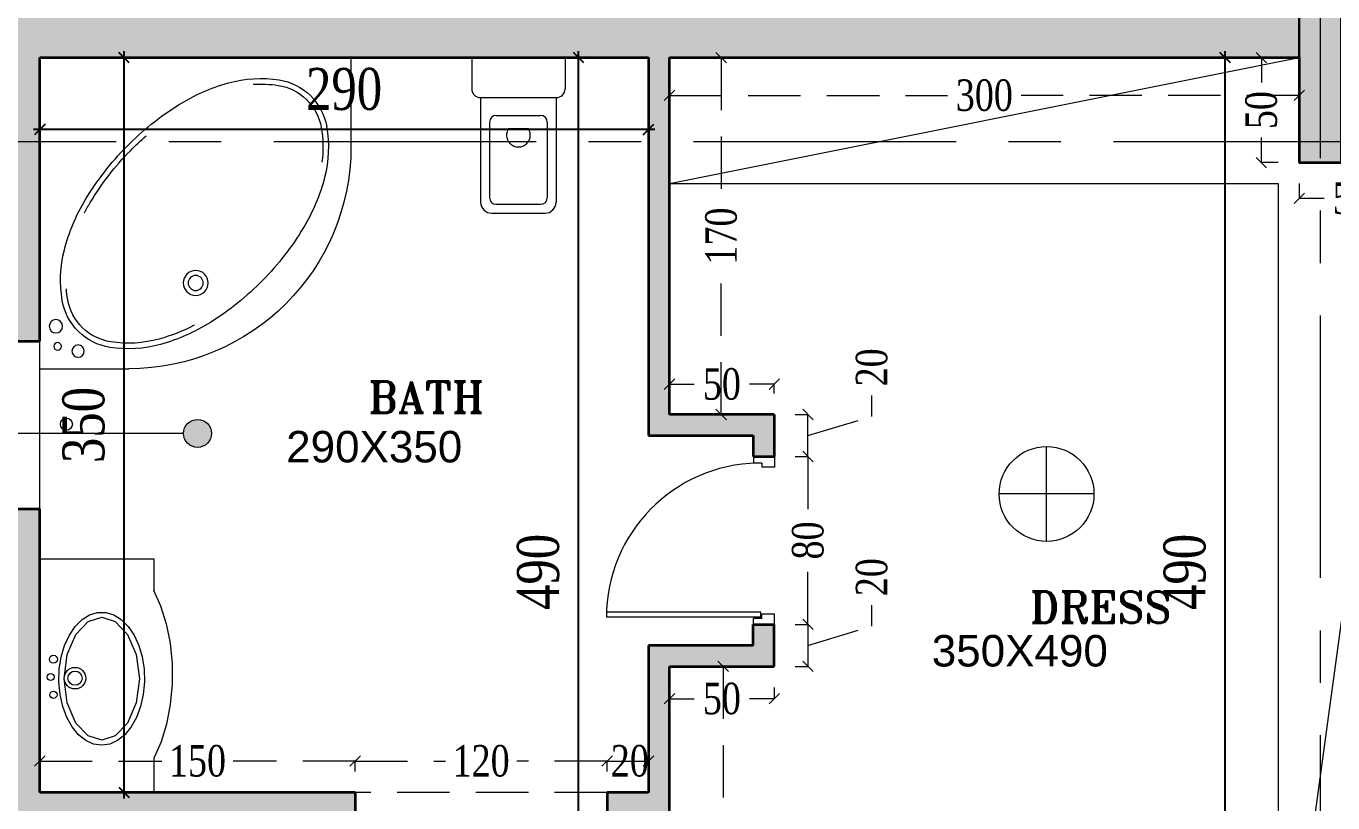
# Model space of a CAD drawing. Header units: inches. Extents: x -114 to 635, y -137 to 57.
# Drawn here: x 85.69 to 91.91, y 14.53 to 18.23 of the extents above; entities that cross this region are included whole.
import ezdxf

# ---------------------------------------------------------------- set-up
doc = ezdxf.new("R2010")
doc.units = ezdxf.units.IN
doc.header["$MEASUREMENT"] = 0
doc.header["$PDMODE"] = 98
for name, pattern in [('( Hidden )', [0.375, 0.25, -0.125]), ('CENTER', [2, 1.25, -0.25, 0.25, -0.25]), ('CENTERX2', [4, 2.5, -0.5, 0.5, -0.5]), ('DASHED2', [0.375, 0.25, -0.125]), ('HIDDEN', [0.375, 0.25, -0.125])]:
    doc.linetypes.add(name, pattern=pattern)
doc.layers.get('0').update_dxf_attribs({"lineweight": 5})
doc.layers.get('Defpoints').update_dxf_attribs({"lineweight": 5})
for name, color, linetype, lineweight in [('.', 14, 'Continuous', 9), ('ARCHES', 1, 'HIDDEN', 5), ('COLUMNS HATCH', 1, 'Continuous', 5), ('DETAILS DIMENSION', 15, 'Continuous', 5), ('DOOR', 1, 'Continuous', 5), ('E-AX', 9, '( Hidden )', 0), ('FIXTURE', 5, 'Continuous', 5), ('FURNITURE', 1, 'Continuous', 0), ('GENERAL TEXT', 4, 'Continuous', 5), ('HATCH', 15, 'Continuous', 0), ('PROPOSED COLUMNS', 6, 'Continuous', 30), ('ROOM INFORMATION', 7, 'Continuous', 5), ('ROOMS DIMENSION', 3, 'Continuous', 5), ('WALL PROPOSED', 7, 'Continuous', 30), ('WINDOWS', 5, 'Continuous', 5)]:
    doc.layers.add(name, color=color, linetype=linetype, lineweight=lineweight)
for name, color, linetype, lineweight, true_color in [('A-FIXTURES_Pen_No__61', 7, 'Continuous', 20, 0x6a6a6a), ('ALARM', 7, 'Continuous', 5, 0xff0f0f), ('AXIES', 7, 'CENTER', 0, 0x949596)]:
    doc.layers.add(name, color=color, linetype=linetype, lineweight=lineweight, true_color=true_color)
doc.styles.add('ST', font='times.ttf', dxfattribs={"width": 0.8})
doc.styles.get("Standard").update_dxf_attribs({"font": 'arial.ttf'})
doc.styles.add('style4', font='times.ttf', dxfattribs={"width": 0.8})
doc.dimstyles.new('DIM100-2', dxfattribs={"dimtxt": 0.2, "dimasz": 0.05, "dimexe": 0.1, "dimexo": 0.1, "dimgap": 0.09, "dimtad": 1, "dimdec": 0, "dimlfac": 100, "dimzin": 0, "dimdsep": 46, "dimtxsty": 'style4', "dimblk1": 'OBLIQUE', "dimblk2": 'OBLIQUE', "dimsah": 1, "dimcen": 0.09, "dimdle": 0.03, "dimse1": 1, "dimse2": 1, "dimclrd": 256, "dimclrt": 256, "dimadec": 0, "dimazin": 0, "dimtfac": 1, "dimtdec": 0, "dimtix": 1, "dimtmove": 2, "dimatfit": 3, "dimldrblk": 'OBLIQUE', "dimfxl": 1, "dimtolj": 1, "dimtzin": 0, "dimarcsym": 0})
doc.dimstyles.new('RASH PLAN', dxfattribs={"dimtxt": 0.15, "dimasz": 0.05, "dimexe": 0, "dimexo": 0.1, "dimgap": 0.05, "dimtad": 0, "dimdec": 0, "dimlfac": 100, "dimzin": 0, "dimdsep": 46, "dimtxsty": 'ST', "dimblk": 'OBLIQUE', "dimcen": 0.09, "dimclrd": 200, "dimclre": 6, "dimclrt": 1, "dimadec": 0, "dimazin": 0, "dimtfac": 1, "dimtdec": 0, "dimtmove": 1, "dimatfit": 3, "dimldrblk": 'OBLIQUE', "dimfxl": 0, "dimtolj": 1, "dimtzin": 0, "dimlwd": -1, "dimlwe": -1, "dimarcsym": 0})

# ---------------------------------------------------------------- blocks, each defined once
blk = doc.blocks.new('_Oblique')
at = {"color": 0, "lineweight": -2}
blk.add_line((-0.5, -0.5), (0.5, 0.5), dxfattribs=at)
blk = doc.blocks.new('*D481')
at = {"layer": 'Defpoints', "color": 0, "transparency": 16777216}
for p in [(85.7508, 18.0794), (85.7506, 14.5792), (86.1514, 14.5792)]:
    blk.add_point(p, dxfattribs=at)
at = {"layer": 'ROOMS DIMENSION', "linetype": 'Continuous', "lineweight": -2, "transparency": 16777216}
blk.add_line((86.1514, 18.1094), (86.1514, 14.5492), dxfattribs=at)
at = {"layer": 'ROOMS DIMENSION', "lineweight": -2, "transparency": 16777216, "xscale": 0.05, "yscale": 0.05, "zscale": 0.05}
for p, rotation in [((86.1514, 18.0794), 90), ((86.1514, 14.5792), 270)]:
    blk.add_blockref('_Oblique', p, dxfattribs=dict(at, rotation=rotation))
at = {"layer": 'ROOMS DIMENSION', "transparency": 16777216, "insert": (85.9597, 16.3293), "char_height": 0.2, "attachment_point": 5, "rotation": 90, "style": 'style4'}
blk.add_mtext('\\A1;350', dxfattribs=at)
blk = doc.blocks.new('*D487')
at = {"layer": 'Defpoints', "color": 0, "transparency": 16777216}
for p in [(88.7499, 15.1795), (89.0057, 15.1795), (88.7499, 13.1797)]:
    blk.add_point(p, dxfattribs=at)
at = {"layer": 'DETAILS DIMENSION', "color": 6, "transparency": 16777216}
for p, q in [((88.8499, 15.1795), (89.0057, 15.1795)), ((88.8499, 13.1797), (89.0057, 13.1797))]:
    blk.add_line(p, q, dxfattribs=at)
at = {"layer": 'DETAILS DIMENSION', "color": 200, "linetype": 'DASHED2', "transparency": 16777216}
for p, q in [((89.0057, 15.1795), (89.0057, 14.3574)), ((89.0057, 13.1797), (89.0057, 14.0017))]:
    blk.add_line(p, q, dxfattribs=at)
at = {"layer": 'DETAILS DIMENSION', "color": 200, "transparency": 16777216, "xscale": 0.05, "yscale": 0.05, "zscale": 0.05}
for p, rotation in [((89.0057, 15.1795), 90), ((89.0057, 13.1797), 270)]:
    blk.add_blockref('_Oblique', p, dxfattribs=dict(at, rotation=rotation))
at = {"layer": 'DETAILS DIMENSION', "color": 1, "transparency": 16777216, "insert": (89.0057, 14.1796), "char_height": 0.15, "attachment_point": 5, "rotation": 90, "style": 'ST'}
blk.add_mtext('\\A1;200', dxfattribs=at)
blk = doc.blocks.new('*D488')
at = {"layer": 'Defpoints', "color": 0, "transparency": 16777216}
for p in [(88.7499, 15.1795), (89.2495, 15.1795), (88.7499, 15.0253)]:
    blk.add_point(p, dxfattribs=at)
at = {"layer": 'DETAILS DIMENSION', "color": 6, "transparency": 16777216}
for p, q in [((88.7499, 15.0795), (88.7499, 15.0253)), ((89.2495, 15.0795), (89.2495, 15.0253))]:
    blk.add_line(p, q, dxfattribs=at)
at = {"layer": 'DETAILS DIMENSION', "color": 200, "linetype": 'DASHED2', "transparency": 16777216}
for p, q in [((88.7499, 15.0253), (88.8685, 15.0253)), ((89.2495, 15.0253), (89.1309, 15.0253))]:
    blk.add_line(p, q, dxfattribs=at)
at = {"layer": 'DETAILS DIMENSION', "color": 200, "transparency": 16777216, "xscale": 0.05, "yscale": 0.05, "zscale": 0.05, "rotation": 180}
blk.add_blockref('_Oblique', (88.7499, 15.0253), dxfattribs=at)
at = {"layer": 'DETAILS DIMENSION', "color": 200, "transparency": 16777216, "xscale": 0.05, "yscale": 0.05, "zscale": 0.05}
blk.add_blockref('_Oblique', (89.2495, 15.0253), dxfattribs=at)
at = {"layer": 'DETAILS DIMENSION', "color": 1, "transparency": 16777216, "insert": (88.9997, 15.0253), "char_height": 0.15, "attachment_point": 5, "style": 'ST'}
blk.add_mtext('\\A1;50', dxfattribs=at)
blk = doc.blocks.new('*D489')
at = {"layer": 'Defpoints', "color": 0, "transparency": 16777216}
for p in [(89.2495, 15.3795), (89.2495, 15.1794), (89.4098, 15.1794)]:
    blk.add_point(p, dxfattribs=at)
at = {"layer": 'DETAILS DIMENSION', "color": 200, "linetype": 'DASHED2', "transparency": 16777216}
for p, q in [((89.7137, 15.3706), (89.7137, 15.4706)), ((89.4098, 15.3795), (89.4098, 15.1794)), ((89.4098, 15.2795), (89.7137, 15.3706))]:
    blk.add_line(p, q, dxfattribs=at)
at = {"layer": 'DETAILS DIMENSION', "color": 6, "transparency": 16777216}
for p, q in [((89.3495, 15.3795), (89.4098, 15.3795)), ((89.3495, 15.1794), (89.4098, 15.1794))]:
    blk.add_line(p, q, dxfattribs=at)
at = {"layer": 'DETAILS DIMENSION', "color": 200, "transparency": 16777216, "xscale": 0.05, "yscale": 0.05, "zscale": 0.05}
for p, rotation in [((89.4098, 15.3795), 90), ((89.4098, 15.1794), 270)]:
    blk.add_blockref('_Oblique', p, dxfattribs=dict(at, rotation=rotation))
at = {"layer": 'DETAILS DIMENSION', "color": 1, "transparency": 16777216, "insert": (89.7137, 15.6042), "char_height": 0.15, "attachment_point": 5, "rotation": 90, "style": 'ST'}
blk.add_mtext('\\A1;20', dxfattribs=at)
blk = doc.blocks.new('*D490')
at = {"layer": 'Defpoints', "color": 0, "transparency": 16777216}
for p in [(89.2495, 16.1791), (89.4098, 16.1791), (89.2495, 15.3795)]:
    blk.add_point(p, dxfattribs=at)
at = {"layer": 'DETAILS DIMENSION', "color": 6, "transparency": 16777216}
for p, q in [((89.3495, 16.1791), (89.4098, 16.1791)), ((89.3495, 15.3795), (89.4098, 15.3795))]:
    blk.add_line(p, q, dxfattribs=at)
at = {"layer": 'DETAILS DIMENSION', "color": 200, "linetype": 'DASHED2', "transparency": 16777216}
for p, q in [((89.4098, 16.1791), (89.4098, 15.9094)), ((89.4098, 15.3795), (89.4098, 15.6492))]:
    blk.add_line(p, q, dxfattribs=at)
at = {"layer": 'DETAILS DIMENSION', "color": 200, "transparency": 16777216, "xscale": 0.05, "yscale": 0.05, "zscale": 0.05}
for p, rotation in [((89.4098, 16.1791), 90), ((89.4098, 15.3795), 270)]:
    blk.add_blockref('_Oblique', p, dxfattribs=dict(at, rotation=rotation))
at = {"layer": 'DETAILS DIMENSION', "color": 1, "transparency": 16777216, "insert": (89.4098, 15.7793), "char_height": 0.15, "attachment_point": 5, "rotation": 90, "style": 'ST'}
blk.add_mtext('\\A1;80', dxfattribs=at)
blk = doc.blocks.new('*D491')
at = {"layer": 'Defpoints', "color": 0, "transparency": 16777216}
for p in [(89.2495, 16.3791), (89.4098, 16.3791), (89.2495, 16.1791)]:
    blk.add_point(p, dxfattribs=at)
at = {"layer": 'DETAILS DIMENSION', "color": 200, "linetype": 'DASHED2', "transparency": 16777216}
for p, q in [((89.7137, 16.3703), (89.7137, 16.4703)), ((89.4098, 16.1791), (89.4098, 16.3791)), ((89.4098, 16.2791), (89.7137, 16.3703))]:
    blk.add_line(p, q, dxfattribs=at)
at = {"layer": 'DETAILS DIMENSION', "color": 6, "transparency": 16777216}
for p, q in [((89.3495, 16.3791), (89.4098, 16.3791)), ((89.3495, 16.1791), (89.4098, 16.1791))]:
    blk.add_line(p, q, dxfattribs=at)
at = {"layer": 'DETAILS DIMENSION', "color": 200, "transparency": 16777216, "xscale": 0.05, "yscale": 0.05, "zscale": 0.05}
for p, rotation in [((89.4098, 16.3791), 90), ((89.4098, 16.1791), 270)]:
    blk.add_blockref('_Oblique', p, dxfattribs=dict(at, rotation=rotation))
at = {"layer": 'DETAILS DIMENSION', "color": 1, "transparency": 16777216, "insert": (89.7137, 16.6038), "char_height": 0.15, "attachment_point": 5, "rotation": 90, "style": 'ST'}
blk.add_mtext('\\A1;20', dxfattribs=at)
blk = doc.blocks.new('*D492')
at = {"layer": 'Defpoints', "color": 0, "transparency": 16777216}
for p in [(88.7499, 16.5239), (88.7499, 16.3791), (89.2495, 16.3791)]:
    blk.add_point(p, dxfattribs=at)
at = {"layer": 'DETAILS DIMENSION', "color": 6, "transparency": 16777216}
for p, q in [((88.7499, 16.4791), (88.7499, 16.5239)), ((89.2495, 16.4791), (89.2495, 16.5239))]:
    blk.add_line(p, q, dxfattribs=at)
at = {"layer": 'DETAILS DIMENSION', "color": 200, "linetype": 'DASHED2', "transparency": 16777216}
for p, q in [((88.7499, 16.5239), (88.8685, 16.5239)), ((89.2495, 16.5239), (89.1309, 16.5239))]:
    blk.add_line(p, q, dxfattribs=at)
at = {"layer": 'DETAILS DIMENSION', "color": 200, "transparency": 16777216, "xscale": 0.05, "yscale": 0.05, "zscale": 0.05, "rotation": 180}
blk.add_blockref('_Oblique', (88.7499, 16.5239), dxfattribs=at)
at = {"layer": 'DETAILS DIMENSION', "color": 200, "transparency": 16777216, "xscale": 0.05, "yscale": 0.05, "zscale": 0.05}
blk.add_blockref('_Oblique', (89.2495, 16.5239), dxfattribs=at)
at = {"layer": 'DETAILS DIMENSION', "color": 1, "transparency": 16777216, "insert": (88.9997, 16.5239), "char_height": 0.15, "attachment_point": 5, "style": 'ST'}
blk.add_mtext('\\A1;50', dxfattribs=at)
blk = doc.blocks.new('*D493')
at = {"layer": 'Defpoints', "color": 0, "transparency": 16777216}
for p in [(88.7499, 18.0794), (88.9967, 18.0794), (88.7499, 16.3791)]:
    blk.add_point(p, dxfattribs=at)
at = {"layer": 'DETAILS DIMENSION', "color": 6, "transparency": 16777216}
for p, q in [((88.8499, 18.0794), (88.9967, 18.0794)), ((88.8499, 16.3791), (88.9967, 16.3791))]:
    blk.add_line(p, q, dxfattribs=at)
at = {"layer": 'DETAILS DIMENSION', "color": 200, "linetype": 'DASHED2', "transparency": 16777216}
for p, q in [((88.9967, 18.0794), (88.9967, 17.3986)), ((88.9967, 16.3791), (88.9967, 17.0599))]:
    blk.add_line(p, q, dxfattribs=at)
at = {"layer": 'DETAILS DIMENSION', "color": 200, "transparency": 16777216, "xscale": 0.05, "yscale": 0.05, "zscale": 0.05}
for p, rotation in [((88.9967, 18.0794), 90), ((88.9967, 16.3791), 270)]:
    blk.add_blockref('_Oblique', p, dxfattribs=dict(at, rotation=rotation))
at = {"layer": 'DETAILS DIMENSION', "color": 1, "transparency": 16777216, "insert": (88.9967, 17.2293), "char_height": 0.15, "attachment_point": 5, "rotation": 90, "style": 'ST'}
blk.add_mtext('\\A1;170', dxfattribs=at)
blk = doc.blocks.new('*D494')
at = {"layer": 'Defpoints', "color": 0, "transparency": 16777216}
for p in [(88.7499, 18.0794), (91.7503, 18.0794), (88.7499, 17.8995)]:
    blk.add_point(p, dxfattribs=at)
at = {"layer": 'DETAILS DIMENSION', "color": 6, "transparency": 16777216}
for p, q in [((88.7499, 17.9794), (88.7499, 17.8995)), ((91.7503, 17.9794), (91.7503, 17.8995))]:
    blk.add_line(p, q, dxfattribs=at)
at = {"layer": 'DETAILS DIMENSION', "color": 200, "linetype": 'DASHED2', "transparency": 16777216}
for p, q in [((88.7499, 17.8995), (90.0739, 17.8995)), ((91.7503, 17.8995), (90.4262, 17.8995))]:
    blk.add_line(p, q, dxfattribs=at)
at = {"layer": 'DETAILS DIMENSION', "color": 200, "transparency": 16777216, "xscale": 0.05, "yscale": 0.05, "zscale": 0.05, "rotation": 180}
blk.add_blockref('_Oblique', (88.7499, 17.8995), dxfattribs=at)
at = {"layer": 'DETAILS DIMENSION', "color": 200, "transparency": 16777216, "xscale": 0.05, "yscale": 0.05, "zscale": 0.05}
blk.add_blockref('_Oblique', (91.7503, 17.8995), dxfattribs=at)
at = {"layer": 'DETAILS DIMENSION', "color": 1, "transparency": 16777216, "insert": (90.2501, 17.8995), "char_height": 0.15, "attachment_point": 5, "style": 'ST'}
blk.add_mtext('\\A1;300', dxfattribs=at)
blk = doc.blocks.new('*D495')
at = {"layer": 'Defpoints', "color": 0, "transparency": 16777216}
for p in [(91.5696, 18.0794), (91.7503, 18.0794), (91.7503, 17.5794)]:
    blk.add_point(p, dxfattribs=at)
at = {"layer": 'DETAILS DIMENSION', "color": 6, "transparency": 16777216}
for p, q in [((91.6503, 18.0794), (91.5696, 18.0794)), ((91.6503, 17.5794), (91.5696, 17.5794))]:
    blk.add_line(p, q, dxfattribs=at)
at = {"layer": 'DETAILS DIMENSION', "color": 200, "linetype": 'DASHED2', "transparency": 16777216}
for p, q in [((91.5696, 18.0794), (91.5696, 17.9606)), ((91.5696, 17.5794), (91.5696, 17.6982))]:
    blk.add_line(p, q, dxfattribs=at)
at = {"layer": 'DETAILS DIMENSION', "color": 200, "transparency": 16777216, "xscale": 0.05, "yscale": 0.05, "zscale": 0.05}
for p, rotation in [((91.5696, 18.0794), 90), ((91.5696, 17.5794), 270)]:
    blk.add_blockref('_Oblique', p, dxfattribs=dict(at, rotation=rotation))
at = {"layer": 'DETAILS DIMENSION', "color": 1, "transparency": 16777216, "insert": (91.5696, 17.8294), "char_height": 0.15, "attachment_point": 5, "rotation": 90, "style": 'ST'}
blk.add_mtext('\\A1;50', dxfattribs=at)
blk = doc.blocks.new('*D496')
at = {"layer": 'Defpoints', "color": 0, "transparency": 16777216}
for p in [(91.7503, 17.5794), (92.2503, 17.5794), (92.2503, 17.4092)]:
    blk.add_point(p, dxfattribs=at)
at = {"layer": 'DETAILS DIMENSION', "color": 6, "transparency": 16777216}
for p, q in [((91.7503, 17.4794), (91.7503, 17.4092)), ((92.2503, 17.4794), (92.2503, 17.4092))]:
    blk.add_line(p, q, dxfattribs=at)
at = {"layer": 'DETAILS DIMENSION', "color": 200, "linetype": 'DASHED2', "transparency": 16777216}
for p, q in [((91.7503, 17.4092), (91.8691, 17.4092)), ((92.2503, 17.4092), (92.1315, 17.4092))]:
    blk.add_line(p, q, dxfattribs=at)
at = {"layer": 'DETAILS DIMENSION', "color": 200, "transparency": 16777216, "xscale": 0.05, "yscale": 0.05, "zscale": 0.05, "rotation": 180}
blk.add_blockref('_Oblique', (91.7503, 17.4092), dxfattribs=at)
at = {"layer": 'DETAILS DIMENSION', "color": 200, "transparency": 16777216, "xscale": 0.05, "yscale": 0.05, "zscale": 0.05}
blk.add_blockref('_Oblique', (92.2503, 17.4092), dxfattribs=at)
at = {"layer": 'DETAILS DIMENSION', "color": 1, "transparency": 16777216, "insert": (92.0003, 17.4092), "char_height": 0.15, "attachment_point": 5, "style": 'ST'}
blk.add_mtext('\\A1;50', dxfattribs=at)
blk = doc.blocks.new('*D499')
at = {"layer": 'Defpoints', "color": 0, "transparency": 16777216}
for p in [(91.3969, 18.0794), (91.7503, 18.0794), (91.6503, 13.1797)]:
    blk.add_point(p, dxfattribs=at)
at = {"layer": 'ROOMS DIMENSION', "linetype": 'Continuous', "lineweight": -2, "transparency": 16777216}
blk.add_line((91.3969, 13.1497), (91.3969, 18.1094), dxfattribs=at)
at = {"layer": 'ROOMS DIMENSION', "lineweight": -2, "transparency": 16777216, "xscale": 0.05, "yscale": 0.05, "zscale": 0.05}
for p, rotation in [((91.3969, 18.0794), 90), ((91.3969, 13.1797), 270)]:
    blk.add_blockref('_Oblique', p, dxfattribs=dict(at, rotation=rotation))
at = {"layer": 'ROOMS DIMENSION', "transparency": 16777216, "insert": (91.2049, 15.6295), "char_height": 0.2, "attachment_point": 5, "rotation": 90, "style": 'style4'}
blk.add_mtext('\\A1;490', dxfattribs=at)
blk = doc.blocks.new('*D501')
at = {"layer": 'Defpoints', "color": 0, "transparency": 16777216}
for p in [(85.7508, 18.0794), (88.6499, 18.0794), (85.7508, 17.7369)]:
    blk.add_point(p, dxfattribs=at)
at = {"layer": 'ROOMS DIMENSION', "linetype": 'Continuous', "lineweight": -2, "transparency": 16777216}
blk.add_line((88.6799, 17.7369), (85.7208, 17.7369), dxfattribs=at)
at = {"layer": 'ROOMS DIMENSION', "lineweight": -2, "transparency": 16777216, "xscale": 0.05, "yscale": 0.05, "zscale": 0.05, "rotation": 180}
blk.add_blockref('_Oblique', (85.7508, 17.7369), dxfattribs=at)
at = {"layer": 'ROOMS DIMENSION', "lineweight": -2, "transparency": 16777216, "xscale": 0.05, "yscale": 0.05, "zscale": 0.05}
blk.add_blockref('_Oblique', (88.6499, 17.7369), dxfattribs=at)
at = {"layer": 'ROOMS DIMENSION', "transparency": 16777216, "insert": (87.2003, 17.9289), "char_height": 0.2, "attachment_point": 5, "style": 'style4'}
blk.add_mtext('\\A1;290', dxfattribs=at)
blk = doc.blocks.new('*D502')
at = {"layer": 'Defpoints', "color": 0, "transparency": 16777216}
for p in [(85.7506, 14.7286), (85.7506, 14.5792), (87.253, 14.5792)]:
    blk.add_point(p, dxfattribs=at)
at = {"layer": 'DETAILS DIMENSION', "color": 6, "transparency": 16777216}
for p, q in [((85.7506, 14.6792), (85.7506, 14.7286)), ((87.253, 14.6792), (87.253, 14.7286))]:
    blk.add_line(p, q, dxfattribs=at)
at = {"layer": 'DETAILS DIMENSION', "color": 200, "linetype": 'DASHED2', "transparency": 16777216}
for p, q in [((85.7506, 14.7286), (86.3324, 14.7286)), ((87.253, 14.7286), (86.6711, 14.7286))]:
    blk.add_line(p, q, dxfattribs=at)
at = {"layer": 'DETAILS DIMENSION', "color": 200, "transparency": 16777216, "xscale": 0.05, "yscale": 0.05, "zscale": 0.05, "rotation": 180}
blk.add_blockref('_Oblique', (85.7506, 14.7286), dxfattribs=at)
at = {"layer": 'DETAILS DIMENSION', "color": 200, "transparency": 16777216, "xscale": 0.05, "yscale": 0.05, "zscale": 0.05}
blk.add_blockref('_Oblique', (87.253, 14.7286), dxfattribs=at)
at = {"layer": 'DETAILS DIMENSION', "color": 1, "transparency": 16777216, "insert": (86.5018, 14.7286), "char_height": 0.15, "attachment_point": 5, "style": 'ST'}
blk.add_mtext('\\A1;150', dxfattribs=at)
blk = doc.blocks.new('*D503')
at = {"layer": 'Defpoints', "color": 0, "transparency": 16777216}
for p in [(88.453, 14.7286), (87.253, 14.5792), (88.453, 14.5792)]:
    blk.add_point(p, dxfattribs=at)
at = {"layer": 'DETAILS DIMENSION', "color": 6, "transparency": 16777216}
for p, q in [((87.253, 14.6792), (87.253, 14.7286)), ((88.453, 14.6792), (88.453, 14.7286))]:
    blk.add_line(p, q, dxfattribs=at)
at = {"layer": 'DETAILS DIMENSION', "color": 200, "linetype": 'DASHED2', "transparency": 16777216}
for p, q in [((87.253, 14.7286), (87.6836, 14.7286)), ((88.453, 14.7286), (88.0223, 14.7286))]:
    blk.add_line(p, q, dxfattribs=at)
at = {"layer": 'DETAILS DIMENSION', "color": 200, "transparency": 16777216, "xscale": 0.05, "yscale": 0.05, "zscale": 0.05, "rotation": 180}
blk.add_blockref('_Oblique', (87.253, 14.7286), dxfattribs=at)
at = {"layer": 'DETAILS DIMENSION', "color": 200, "transparency": 16777216, "xscale": 0.05, "yscale": 0.05, "zscale": 0.05}
blk.add_blockref('_Oblique', (88.453, 14.7286), dxfattribs=at)
at = {"layer": 'DETAILS DIMENSION', "color": 1, "transparency": 16777216, "insert": (87.853, 14.7286), "char_height": 0.15, "attachment_point": 5, "style": 'ST'}
blk.add_mtext('\\A1;120', dxfattribs=at)
blk = doc.blocks.new('*D504')
at = {"layer": 'Defpoints', "color": 0, "transparency": 16777216}
for p in [(88.6499, 14.7286), (88.453, 14.5792), (88.6499, 14.5792)]:
    blk.add_point(p, dxfattribs=at)
at = {"layer": 'DETAILS DIMENSION', "color": 6, "transparency": 16777216}
for p, q in [((88.453, 14.6792), (88.453, 14.7286)), ((88.6499, 14.6792), (88.6499, 14.7286))]:
    blk.add_line(p, q, dxfattribs=at)
at = {"layer": 'DETAILS DIMENSION', "color": 200, "linetype": 'DASHED2', "transparency": 16777216}
blk.add_line((88.453, 14.7286), (88.6499, 14.7286), dxfattribs=at)
at = {"layer": 'DETAILS DIMENSION', "color": 200, "transparency": 16777216, "xscale": 0.05, "yscale": 0.05, "zscale": 0.05, "rotation": 180}
blk.add_blockref('_Oblique', (88.453, 14.7286), dxfattribs=at)
at = {"layer": 'DETAILS DIMENSION', "color": 200, "transparency": 16777216, "xscale": 0.05, "yscale": 0.05, "zscale": 0.05}
blk.add_blockref('_Oblique', (88.6499, 14.7286), dxfattribs=at)
at = {"layer": 'DETAILS DIMENSION', "color": 1, "transparency": 16777216, "insert": (88.5614, 14.7286), "char_height": 0.15, "attachment_point": 5, "style": 'ST'}
blk.add_mtext('\\A1;20', dxfattribs=at)
blk = doc.blocks.new('A$Cee9972fe')
at = {"layer": 'ALARM', "lineweight": 0}
for p, q in [((-0.1835, -0.0942), (-0.1835, 0.3575)), ((0.0423, 0.1316), (-0.4093, 0.1316))]:
    blk.add_line(p, q, dxfattribs=at)
blk.add_circle((-0.1835, 0.1316), 0.2258, dxfattribs=at)
blk = doc.blocks.new('*U944')
for p, q in [((1400, -0.1), (0, 0)), ((0, 0), (0, -1400.1)), ((1400, -0.1), (1400, -400.1)), ((0, -1400.1), (400, -1400.1))]:
    blk.add_line(p, q)
for centre, radius in [((1208.9, -72.4), 30), ((1299, -80), 17), ((1320.3, -172.6), 27.8), ((1013.9, -701.5), 56), ((1013.9, -701.5), 33.9)]:
    blk.add_circle(centre, radius)
for centre, radius, start, end in [((1078, -934.4), 851, 104.52017, 121.05805), ((1000.8, -636.2), 542.9, 80.1798, 104.52017), ((1049.5, -354.5), 257, 44.49369, 80.1798), ((1000.8, -636.2), 517.9, 80.1798, 85.64632), ((1049.5, -354.5), 232, 44.49369, 80.1798), ((1049.5, -354.5), 257, 8.80759, 44.49369), ((1302.6, -1307.3), 1286.3, 121.05805, 134.49369), ((1302.6, -1307.3), 1261.3, 121.05805, 134.49369), ((1078, -934.4), 826, 117.37074, 121.05805), ((1049.5, -354.5), 232, 8.80759, 44.49369), ((767, -398.2), 517.9, 344.46721, 8.80759), ((767, -398.2), 542.9, 344.46721, 8.80759), ((1302.6, -1307.3), 1286.3, 134.49369, 147.92934), ((1302.6, -1307.3), 1261.3, 134.49369, 138.90911), ((400, -400.1), 1000, 270, 0), ((470.2, -315.8), 851, 327.92934, 344.46721), ((470.2, -315.8), 826, 332.70771, 344.46721), ((933.7, -1076.2), 851, 147.92934, 164.46721), ((101.3, -84.6), 1286.3, 314.49369, 327.92934), ((636.9, -993.7), 542.9, 164.46721, 188.80759), ((636.9, -993.7), 517.9, 176.24565, 188.80759), ((101.3, -84.6), 1286.3, 301.05805, 314.49369), ((354.4, -1037.5), 257, 188.80759, 224.49369), ((354.4, -1037.5), 232, 188.80759, 224.49369), ((354.4, -1037.5), 257, 224.49369, 260.1798), ((354.4, -1037.5), 232, 224.49369, 260.1798), ((325.9, -457.5), 851, 284.52017, 301.05805), ((403.1, -755.7), 542.9, 260.1798, 284.52017), ((403.1, -755.7), 517.9, 260.1798, 277.41751)]:
    blk.add_arc(centre, radius, start, end)
blk = doc.blocks.new('*U943')
for p, q in [((-524.3, -515), (-524.3, 0)), ((-524.3, 0), (524.3, 0)), ((524.3, -515), (524.3, 0)), ((-524.3, -515), (-366.9, -515)), ((378.4, -515), (524.3, -515))]:
    blk.add_line(p, q)
for points in [[(-312.5, -278.5), (-307.1, -242), (-291, -206.9), (-264.9, -174.4), (-229.7, -145.6), (-186.7, -121.7), (-137.4, -103.4), (-83.6, -91.4), (-27.2, -86.2), (29.6, -87.9), (85, -96.6), (136.8, -111.8), (183.2, -133), (222.4, -159.5), (253.2, -190.3), (274.4, -224.2), (285.2, -260.2), (285.2, -296.8), (274.4, -332.7), (253.2, -366.7), (222.4, -397.5), (183.2, -424), (136.8, -445.2), (85, -460.4), (29.6, -469), (-27.2, -470.8), (-83.6, -465.5), (-137.4, -453.6), (-186.7, -435.3), (-229.7, -411.3), (-264.9, -382.5), (-291, -350), (-307.1, -314.9)], [(-289.5, -278.5), (-270.3, -217.3), (-212.3, -161.7), (-121.7, -122.9), (-13, -109), (95.7, -122.9), (186.4, -161.7), (244.4, -217.3), (263.5, -278.5), (244.4, -339.7), (186.4, -395.2), (95.7, -434.1), (-13, -448), (-121.7, -434.1), (-212.3, -395.2), (-270.3, -339.7)]]:
    blk.add_lwpolyline(points, close=True)
blk.add_lwpolyline([(385.2, -511.3), (314.8, -543.6), (234.6, -568.8), (147.3, -586.2), (55.5, -595.2), (-37.7, -595.6), (-129.5, -587.3), (-217, -570.6), (-297.4, -546), (-368.1, -514.4)])
for centre, radius in [((-85.3, -61.5), 16.1), ((-5.4, -49), 16), ((74.5, -61.5), 18.1), ((-10.5, -158.5), 48.5), ((-10.5, -158.5), 31.8)]:
    blk.add_circle(centre, radius)
blk = doc.blocks.new('*U940')
for p, q in [((-210, 0), (-210, -140)), ((-210, 0), (210, 0)), ((210, 0), (210, -140)), ((-170, -180), (-170, -650)), ((-170, -180), (170, -180)), ((170, -180), (170, -650)), ((-130, -290), (-130, -630)), ((-100, -260), (100, -260)), ((130, -290), (130, -630)), ((-43.9, -318.5), (43.9, -318.5)), ((-120, -700), (120, -700)), ((-100, -660), (100, -660))]:
    blk.add_line(p, q)
for centre, radius, start, end in [((-170, -140), 40, 180, 270), ((170, -140), 40, 270, 0), ((-100, -290), 30, 90, 180), ((100, -290), 30, 0, 90), ((-1.1, -348.8), 52.4, 157.28775, 180), ((-1.1, -348.8), 52.4, 180, 202.71225), ((-0.6, -349), 53, 144.88576, 157.28775), ((0.6, -349), 53, 22.71225, 35.11424), ((1.1, -348.8), 52.4, 360, 22.71225), ((1.1, -348.8), 52.4, 337.28775, 0), ((-0.6, -348.5), 53, 202.71225, 225.29905), ((-0.2, -348.2), 53.5, 225.29905, 247.71068), ((0, -347.7), 54, 247.71068, 270), ((0, -347.7), 54, 270, 292.28932), ((0.2, -348.2), 53.5, 292.28932, 314.70095), ((0.6, -348.5), 53, 314.70095, 337.28775), ((-100, -630), 30, 180, 270), ((100, -630), 30, 270, 0), ((-120, -650), 50, 180, 270), ((120, -650), 50, 270, 0)]:
    blk.add_arc(centre, radius, start, end)
blk = doc.blocks.new('DASLASDLASLDASLASDLASLQWELQWELQWELQWELQ')
at = {"layer": 'AXIES', "linetype": 'CENTERX2', "ltscale": 0.5}
for p, q in [((31.2786, -578.2063), (31.2786, -610.1736)), ((20.2934, -595.3778), (52.6834, -595.3778))]:
    blk.add_line(p, q, dxfattribs=at)
blk = doc.blocks.new('QEWQWQWASDASDASADAAS')
at = {"layer": 'COLUMNS HATCH', "ltscale": 300}
blk.add_hatch(color=256, dxfattribs=at).paths.add_polyline_path([(154.0227, -491.4577), (154.2227, -491.4577), (154.2227, -492.6577), (154.0227, -492.6577)])
at = {"layer": 'PROPOSED COLUMNS'}
blk.add_lwpolyline([(154.0227, -491.4577), (154.2227, -491.4577), (154.2227, -492.6577), (154.0227, -492.6577)], close=True, dxfattribs=at)
blk = doc.blocks.new('*D962')
at = {"layer": 'Defpoints', "color": 0, "transparency": 16777216}
for p in [(88.3172, 18.0794), (88.6499, 18.0794), (88.6499, 13.1797)]:
    blk.add_point(p, dxfattribs=at)
at = {"layer": 'ROOMS DIMENSION', "linetype": 'Continuous', "lineweight": -2, "transparency": 16777216}
blk.add_line((88.3172, 13.1497), (88.3172, 18.1094), dxfattribs=at)
at = {"layer": 'ROOMS DIMENSION', "lineweight": -2, "transparency": 16777216, "xscale": 0.05, "yscale": 0.05, "zscale": 0.05}
for p, rotation in [((88.3172, 18.0794), 90), ((88.3172, 13.1797), 270)]:
    blk.add_blockref('_Oblique', p, dxfattribs=dict(at, rotation=rotation))
at = {"layer": 'ROOMS DIMENSION', "transparency": 16777216, "insert": (88.1252, 15.6295), "char_height": 0.2, "attachment_point": 5, "rotation": 90, "style": 'style4'}
blk.add_mtext('\\A1;490', dxfattribs=at)
blk = doc.blocks.new('*U1162')
for p, q in [((-1600, 1.7), (-1550, 1.7)), ((-1550, 1.7), (-1550, -58.3)), ((-850, 1.7), (-850, -58.3)), ((-800, 1.7), (-850, 1.7)), ((-1570, -58.3), (-1570, -98.3)), ((-1570, -58.3), (-1550, -58.3)), ((-830, -58.3), (-850, -58.3)), ((-830, -58.3), (-830, -98.3)), ((-1600, -98.3), (-1570, -98.3)), ((-860, -63.3), (-860, -796.5)), ((-835, -63.3), (-860, -63.3)), ((-835, -63.3), (-835, -798.3)), ((-800, -98.3), (-830, -98.3))]:
    blk.add_line(p, q)
blk.add_arc((-834.9, -63), 735.3, 181.18754, 269.99242)

msp = doc.modelspace()

# ---------------------------------------------------------------- hatches: boundary and pattern name
at = {"layer": '.'}
h = msp.add_hatch(color=9, dxfattribs=at)
h.dxf.hatch_style = 1
edge = h.paths.add_edge_path()
edge.add_arc((86.502, 16.2892), 0.0666, 0, 360)
at = {"layer": 'HATCH', "true_color": 0x939598}
h = msp.add_hatch(color=252, dxfattribs=at)
h.dxf.hatch_style = 1
h.paths.add_polyline_path([(85.7508, 19.0799), (85.5508, 19.0799), (85.5508, 16.7289), (85.7508, 16.7289), (85.7508, 18.0794), (88.6499, 18.0794), (88.6499, 16.2791), (88.7499, 16.2791), (89.1495, 16.2791), (89.1495, 16.1791), (89.2495, 16.1791), (89.2495, 16.3791), (88.7499, 16.3791), (88.7499, 18.0794), (91.7503, 18.0794), (91.7503, 17.5794), (92.2503, 17.5794), (92.2503, 13.1797), (91.6503, 13.1797), (91.6503, 13.0797), (92.4503, 13.0797), (92.4503, 17.5794), (95.7506, 17.5794), (95.7506, 17.7794), (91.9503, 17.7794), (91.9503, 23.7796), (95.5503, 23.7796), (95.5503, 23.9796), (91.9503, 23.9796), (91.9503, 24.6801), (91.7503, 24.6801), (91.7503, 20.7796), (91.05, 20.7796), (91.05, 20.6796), (91.7503, 20.6796), (91.7503, 18.2794), (88.7502, 18.2794), (88.7504, 19.6792), (88.6654, 19.6792), (88.5504, 19.6792), (88.5502, 18.2794), (85.7507, 18.2794)])
h = msp.add_hatch(color=252, dxfattribs=at)
h.dxf.hatch_style = 1
h.paths.add_polyline_path([(87.253, 14.5792), (85.7506, 14.5792), (85.7506, 15.9297), (85.5507, 15.9297), (85.5507, 11.3295), (85.7504, 11.3295), (85.7505, 13.0797), (88.8495, 13.0797), (88.8495, 13.1797), (88.7499, 13.1797), (88.7499, 15.1795), (89.2495, 15.1795), (89.2495, 15.3795), (89.1495, 15.3795), (89.1495, 15.2795), (88.6499, 15.2795), (88.6499, 15.1795), (88.6499, 14.5792), (88.453, 14.5792), (88.453, 14.4792), (88.6499, 14.4792), (88.6499, 13.1797), (85.7505, 13.1797), (85.7506, 14.4792), (87.253, 14.4792)])

# ---------------------------------------------------------------- linework, layer by layer
at = {"layer": 'A-FIXTURES_Pen_No__61', "color": 251, "linetype": 'Continuous', "lineweight": 20, "true_color": 0x6a6a6a}
msp.add_circle((85.8773, 16.3331), 0.0288, dxfattribs=at)
at = {"layer": 'ARCHES'}
msp.add_line((88.453, 14.5792), (87.253, 14.5792), dxfattribs=at)
at = {"layer": 'FURNITURE', "flags": 128}
for points in [[(88.7499, 17.4794), (91.7503, 18.0794)], [(91.6503, 13.1797), (92.2503, 17.5794)], [(88.7499, 17.4794), (91.6503, 17.4794)], [(91.6503, 17.4794), (91.6503, 13.1797)]]:
    msp.add_lwpolyline(points, dxfattribs=at)
at = {"layer": 'ROOM INFORMATION', "ltscale": 5}
msp.add_line((86.4354, 16.2892), (84.4241, 16.2892), dxfattribs=at)
msp.add_circle((86.502, 16.2892), 0.0666, dxfattribs=at)
at = {"layer": 'WALL PROPOSED', "linetype": 'Continuous', "lineweight": 35}
for p, q in [((85.5506, 16.7289), (85.7506, 16.7289)), ((89.1495, 16.1791), (89.2495, 16.1791)), ((89.1495, 16.1791), (89.2495, 16.1791)), ((85.5506, 15.9297), (85.7506, 15.9297)), ((89.1495, 15.3795), (89.2495, 15.3795)), ((87.253, 14.5792), (87.253, 14.4792)), ((88.453, 14.5792), (88.453, 14.4792))]:
    msp.add_line(p, q, dxfattribs=at)
at = {"layer": 'WALL PROPOSED', "linetype": 'Continuous', "lineweight": 35, "flags": 128}
for points in [[(85.7508, 18.0794), (88.6499, 18.0794)], [(85.7508, 16.7289), (85.7508, 18.0794)], [(88.6499, 18.0794), (88.6499, 16.2791)], [(88.7499, 16.3791), (88.7499, 18.0794)], [(88.7499, 18.0794), (91.7503, 18.0794)], [(91.7503, 18.0794), (91.7503, 17.5794)], [(91.7503, 17.5794), (92.2503, 17.5794)], [(89.2495, 16.3791), (88.7499, 16.3791)], [(89.2495, 16.3791), (89.2495, 16.1791)], [(88.6499, 16.2791), (88.7499, 16.2791)], [(88.7499, 16.2791), (89.1495, 16.2791)], [(89.1495, 16.2791), (89.1495, 16.1791)], [(85.7506, 14.5792), (85.7506, 15.9297)], [(89.1495, 15.2794), (89.1495, 15.3795)], [(89.2495, 15.1794), (89.2495, 15.3795)], [(88.6499, 15.2795), (88.6499, 15.1795)], [(89.1495, 15.2795), (88.6499, 15.2795)], [(88.6499, 15.1795), (88.6499, 14.5792)], [(88.7499, 15.1795), (89.2495, 15.1795)], [(88.7499, 13.1797), (88.7499, 15.1795)], [(87.253, 14.5792), (85.7506, 14.5792)], [(88.6499, 14.5792), (88.453, 14.5792)]]:
    msp.add_lwpolyline(points, dxfattribs=at)
at = {"layer": 'WINDOWS'}
msp.add_line((85.7506, 15.9297), (85.7506, 16.7289), dxfattribs=at)

# ---------------------------------------------------------------- block references
at = {"layer": 'ALARM'}
msp.add_blockref('A$Cee9972fe', (90.73, 15.8692), dxfattribs=at)
at = {"layer": 'DOOR', "xscale": 0.001, "yscale": 0.001, "zscale": 0.001, "rotation": 270}
msp.add_blockref('*U1162', (89.2482, 14.5781), dxfattribs=at)
at = {"layer": 'E-AX'}
msp.add_blockref('DASLASDLASLDASLASDLASLQWELQWELQWELQWELQ', (60.5717, 613.0572), dxfattribs=at)
at = {"layer": 'FIXTURE', "yscale": 0.001058821838199947, "zscale": 0.001058821838199947}
for name, p, xscale, rotation in [('*U944', (85.7506, 18.0794), -0.001058821838199947, 90), ('*U943', (85.7506, 15.1343), 0.001058821838199947, 90.00000000000001)]:
    msp.add_blockref(name, p, dxfattribs=dict(at, xscale=xscale, rotation=rotation))
at = {"layer": 'FIXTURE', "xscale": 0.001058821838199947, "yscale": 0.001058821838199947, "zscale": 0.001058821838199947}
msp.add_blockref('*U940', (88.0306, 18.0794), dxfattribs=at)
at = {"layer": 'PROPOSED COLUMNS'}
msp.add_blockref('QEWQWQWASDASDASADAAS', (-62.2725, 510.2371), dxfattribs=at)

# ---------------------------------------------------------------- texts
at = {"layer": 'GENERAL TEXT'}
for s, p in [('290X350', (86.9242, 16.151)), ('350X490', (89.9995, 15.1788))]:
    msp.add_text(s, height=0.15, dxfattribs=at).set_placement(p)
at = {"layer": 'GENERAL TEXT', "char_height": 0.15, "attachment_point": 4}
for s, insert in [('\\A1;{\\pqc;\\fRomanT|b0|i0|c178|p0;\\W1.000000;BATH}', (87.3154, 16.4621)), ('\\A1;{\\pqc;\\fRomanT|b0|i0|c178|p0;\\W1.000000;DRESS }', (90.4153, 15.4618))]:
    msp.add_mtext(s, dxfattribs=dict(at, insert=insert))

# ---------------------------------------------------------------- dimensions: what is measured, and where the dimension line sits
at = {"layer": 'DETAILS DIMENSION'}
for base, p1, p2, picture, middle in [((88.7499, 17.8995), (91.7503, 18.0794), (88.7499, 18.0794), '*D494', (90.2501, 17.8995)), ((92.2503, 17.4092), (91.7503, 17.5794), (92.2503, 17.5794), '*D496', (92.0003, 17.4092)), ((88.7499, 16.5239), (89.2495, 16.3791), (88.7499, 16.3791), '*D492', (88.9997, 16.5239)), ((88.7499, 15.0253), (89.2495, 15.1795), (88.7499, 15.1795), '*D488', (88.9997, 15.0253)), ((85.7506, 14.7286), (87.253, 14.5792), (85.7506, 14.5792), '*D502', (86.5018, 14.7286)), ((88.453, 14.7286), (87.253, 14.5792), (88.453, 14.5792), '*D503', (87.853, 14.7286))]:
    dim = msp.add_linear_dim(base=base, p1=p1, p2=p2, dimstyle='RASH PLAN', dxfattribs=at)
    dim.commit()
    dim.dimension.update_dxf_attribs({"geometry": picture, "text_midpoint": middle})
for base, p1, p2, picture, middle in [((88.9967, 18.0794), (88.7499, 16.3791), (88.7499, 18.0794), '*D493', (88.9967, 17.2293)), ((91.5696, 18.0794), (91.7503, 17.5794), (91.7503, 18.0794), '*D495', (91.5696, 17.8294)), ((89.4098, 16.3791), (89.2495, 16.1791), (89.2495, 16.3791), '*D491', (89.7137, 16.5203)), ((89.4098, 16.1791), (89.2495, 15.3795), (89.2495, 16.1791), '*D490', (89.4098, 15.7793)), ((89.4098, 15.1794), (89.2495, 15.3795), (89.2495, 15.1794), '*D489', (89.7137, 15.5206)), ((89.0057, 15.1795), (88.7499, 13.1797), (88.7499, 15.1795), '*D487', (89.0057, 14.1796))]:
    dim = msp.add_linear_dim(base=base, p1=p1, p2=p2, angle=90, dimstyle='RASH PLAN', dxfattribs=at)
    dim.commit()
    dim.dimension.update_dxf_attribs({"geometry": picture, "text_midpoint": middle})
dim = msp.add_linear_dim(base=(88.6499, 14.7286), p1=(88.453, 14.5792), p2=(88.6499, 14.5792), dimstyle='RASH PLAN', dxfattribs=at)
dim.commit()
dim.dimension.update_dxf_attribs({"geometry": '*D504', "text_midpoint": (88.5614, 14.7286), "dimtype": 160})
at = {"layer": 'ROOMS DIMENSION'}
dim = msp.add_linear_dim(base=(85.7508, 17.7369), p1=(88.6499, 18.0794), p2=(85.7508, 18.0794), dimstyle='DIM100-2', dxfattribs=at)
dim.commit()
dim.dimension.update_dxf_attribs({"geometry": '*D501', "text_midpoint": (87.2003, 17.9289)})
for base, p1, p2, picture, middle in [((86.1514, 14.5792), (85.7508, 18.0794), (85.7506, 14.5792), '*D481', (85.9597, 16.3293)), ((88.3172, 18.0794), (88.6499, 13.1797), (88.6499, 18.0794), '*D962', (88.1252, 15.6295)), ((91.3969, 18.0794), (91.6503, 13.1797), (91.7503, 18.0794), '*D499', (91.2049, 15.6295))]:
    dim = msp.add_linear_dim(base=base, p1=p1, p2=p2, angle=90, dimstyle='DIM100-2', dxfattribs=at)
    dim.commit()
    dim.dimension.update_dxf_attribs({"geometry": picture, "text_midpoint": middle})

doc.saveas('drawing.dxf')
